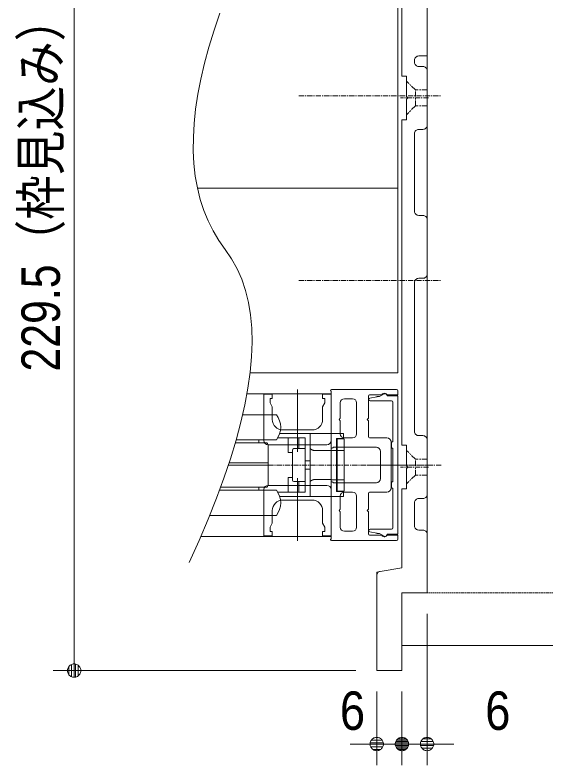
# Model space of a CAD drawing. Units: millimetres, scale not verified. Extents: x -6062 to 6062, y -3045 to 3045.
# Drawn here: x -4011 to -3498, y 1565 to 2280 of the extents above; entities that cross this region are included whole.
import ezdxf
from ezdxf.enums import TextEntityAlignment as Align

# ---------------------------------------------------------------- set-up
doc = ezdxf.new("R2010")
doc.units = ezdxf.units.MM
doc.header["$LTSCALE"] = 20
for name, pattern in [('CHAIN1', [8, 5, -1, 1, -1]), ('DASHED1', [1.8, 1.2, -0.6]), ('DOUBLE_CHAIN1', [8.8, 5, -1, 0.6, -0.6, 0.6, -1])]:
    doc.linetypes.add(name, pattern=pattern)
for name, color, linetype, lineweight in [('0-1_3一般', 7, 'Continuous', 9), ('0-2_2寸法-1', 7, 'Continuous', 9), ('0-3_0', 7, 'Continuous', 9), ('0-5_2寸法-2', 7, 'Continuous', 9)]:
    doc.layers.add(name, color=color, linetype=linetype, lineweight=lineweight)
doc.styles.add('ＭＳ Ｐゴシック', font='')
doc.styles.get('ＭＳ Ｐゴシック').set_extended_font_data('MS PGothic')

# ---------------------------------------------------------------- blocks, each defined once
blk = doc.blocks.new('_Dot')
at = {"layer": '0-3_0'}
for p, q in [((-10, 0), (-20, 0)), ((9.78, 2), (-9.78, 2)), ((7.99, 6), (-7.99, 6)), ((9.16, -3.98), (-9.16, -3.98)), ((6, -7.98), (-6, -7.98))]:
    blk.add_line(p, q, dxfattribs=at)
for points in [[(10, 0), (9.92, 1.25), (9.69, 2.49), (9.3, 3.68), (8.76, 4.82), (8.09, 5.88), (7.29, 6.85), (6.37, 7.71), (5.36, 8.44), (4.26, 9.05), (3.09, 9.51), (1.87, 9.82), (0.63, 9.98), (-0.63, 9.98), (-1.87, 9.82), (-3.09, 9.51), (-4.26, 9.05), (-5.36, 8.44), (-6.37, 7.71), (-7.29, 6.85), (-8.09, 5.88), (-8.76, 4.82), (-9.3, 3.68), (-9.69, 2.49), (-9.92, 1.25), (-10, 0), (0, 0)], [(-10, 0), (-9.92, -1.25), (-9.69, -2.49), (-9.3, -3.68), (-8.76, -4.82), (-8.09, -5.88), (-7.29, -6.85), (-6.37, -7.71), (-5.36, -8.44), (-4.26, -9.05), (-3.09, -9.51), (-1.87, -9.82), (-0.63, -9.98), (0.63, -9.98), (1.87, -9.82), (3.09, -9.51), (4.26, -9.05), (5.36, -8.44), (6.37, -7.71), (7.29, -6.85), (8.09, -5.88), (8.76, -4.82), (9.3, -3.68), (9.69, -2.49), (9.92, -1.25), (10, 0), (0, 0)]]:
    blk.add_lwpolyline(points, close=True, dxfattribs=at)
blk = doc.blocks.new('グループ-11')
at = {"layer": '0-1_3一般'}
for p, q in [((-36620, 49976.9), (-36620, 41576.9)), ((-36620, 44816.9), (-36620, 45776.9)), ((-36780, 44816.9), (-36620, 44816.9)), ((-36860, 44696.9), (-36860, 44736.9)), ((-36700, 44616.9), (-36780, 44616.9)), ((-36620, 43496.9), (-36620, 44536.9)), ((-37100, 44432.9), (-37012, 44432.9)), ((-37012, 44432.9), (-37012, 44040.9)), ((-36988, 44016.9), (-37012, 44040.9)), ((-36988, 44016.9), (-37012, 44040.9)), ((-37012, 43992.9), (-36988, 44016.9)), ((-37012, 43992.9), (-36988, 44016.9)), ((-37012, 43992.9), (-37012, 43600.9)), ((-37012, 43600.9), (-37100, 43600.9)), ((-37100, 37392.9), (-37100, 43600.9)), ((-36860, 43336.9), (-36860, 41856.9)), ((-36700, 43416.9), (-36780, 43416.9)), ((-36620, 41696.9), (-36620, 42816.9)), ((-36700, 41776.9), (-36780, 41776.9)), ((-36620, 40656.9), (-36620, 41696.9)), ((-36620, 34736.9), (-36620, 40656.9)), ((-36860, 40496.9), (-36860, 37656.9)), ((-36780, 40576.9), (-36700, 40576.9)), ((-36780, 37576.9), (-36700, 37576.9)), ((-36620, 37496.9), (-36620, 36456.9)), ((-37100, 37392.9), (-37012, 37392.9)), ((-37012, 37392.9), (-37012, 37000.9)), ((-37012, 36952.9), (-37012, 36560.9)), ((-37012, 36560.9), (-37100, 36560.9)), ((-37100, 35056.9), (-37100, 36560.9)), ((-36700, 36376.9), (-36780, 36376.9)), ((-36860, 36296.9), (-36860, 35856.9)), ((-36780, 35776.9), (-36700, 35776.9)), ((-36620, 34576.9), (-36620, 35696.9)), ((-37100, 35056.9), (-37513.2, 34988)), ((-37580, 33096.9), (-37580, 34909.1)), ((-37100, 34576.9), (-36620, 34576.9)), ((-37100, 33096.9), (-37100, 34576.9)), ((-34220, 33576.9), (-37100, 33576.9)), ((-37580, 33096.9), (-37100, 33096.9))]:
    blk.add_line(p, q, dxfattribs=at)
at = {"layer": '0-1_3一般', "linetype": 'DOUBLE_CHAIN1'}
for p, q in [((-36844, 44168.9), (-37012, 44336.9)), ((-36620, 44168.9), (-36844, 44168.9)), ((-36844, 43864.9), (-36844, 44168.9)), ((-36844, 43864.9), (-37012, 43696.9)), ((-36620, 43864.9), (-36844, 43864.9)), ((-36620, 37128.9), (-36844, 37128.9)), ((-36844, 36824.9), (-37012, 36656.9)), ((-37580, 34976.9), (-37513.2, 34988)), ((-37580, 34976.9), (-37580, 34909.1))]:
    blk.add_line(p, q, dxfattribs=at)
at = {"layer": '0-1_3一般', "linetype": 'CHAIN1'}
for p, q in [((-36592.1, 44016.9), (-37130.5, 44016.9)), ((-36592.1, 36976.9), (-37130.5, 36976.9)), ((-36557.7, 37016.9), (-37045.7, 37016.9))]:
    blk.add_line(p, q, dxfattribs=at)
at = {"layer": '0-1_3一般', "linetype": 'DASHED1'}
blk.add_line((-34220, 34576.9), (-37100, 34576.9), dxfattribs=at)
at = {"layer": '0-1_3一般'}
for points in [[(-37100, 44432.9), (-37100, 45776.9), (-36620, 45776.9)], [(-37012, 36952.9), (-36988, 36976.9), (-37012, 37000.9)]]:
    blk.add_lwpolyline(points, dxfattribs=at)
at = {"layer": '0-1_3一般', "linetype": 'DOUBLE_CHAIN1'}
blk.add_lwpolyline([(-36620, 36824.9), (-36844, 36824.9), (-36844, 37128.9), (-37012, 37296.9)], dxfattribs=at)
at = {"layer": '0-1_3一般'}
for centre, start, end in [((-36780, 44736.9), 135, 180), ((-36780, 44736.9), 90, 135), ((-36780, 44696.9), 180, 225), ((-36780, 44696.9), 225, 270), ((-36700, 44536.9), 45, 90), ((-36700, 44536.9), 0, 45), ((-36700, 43496.9), 315, 0), ((-36780, 43336.9), 135, 180), ((-36780, 43336.9), 90, 135), ((-36700, 43496.9), 270, 315), ((-36780, 41856.9), 180, 225), ((-36780, 41856.9), 225, 270), ((-36700, 41696.9), 45, 90), ((-36700, 41696.9), 0, 45), ((-36700, 40656.9), 315, 0), ((-36780, 40496.9), 135, 180), ((-36780, 40496.9), 90, 135), ((-36700, 40656.9), 270, 315), ((-36780, 37656.9), 180, 225), ((-36780, 37656.9), 225, 270), ((-36700, 37496.9), 45, 90), ((-36700, 37496.9), 0, 45), ((-36780, 36296.9), 135, 180), ((-36780, 36296.9), 90, 135), ((-36700, 36456.9), 270, 315), ((-36700, 36456.9), 315, 0), ((-36780, 35856.9), 180, 225), ((-36780, 35856.9), 225, 270), ((-36700, 35696.9), 45, 90), ((-36700, 35696.9), 0, 45), ((-37500, 34909.1), 139.73116, 180), ((-37500, 34909.1), 99.46232, 139.73116)]:
    blk.add_arc(centre, 80, start, end, dxfattribs=at)
blk = doc.blocks.new('グループ-12')
at = {"layer": '0-1_3一般'}
for p, q in [((-38452, 38376.9), (-40054.4, 38376.9)), ((-39732, 37484.9), (-39732, 38364.9)), ((-39732, 38364.9), (-39572, 38364.9)), ((-39572, 38284.9), (-39572, 38364.9)), ((-39092, 37267.6), (-39092, 38459.6)), ((-38612, 38364.9), (-38452, 38364.9)), ((-38612, 38284.9), (-38612, 38364.9)), ((-38460, 38438.7), (-38460, 38440.9)), ((-38452, 37352.9), (-38452, 38424.9)), ((-38452, 38376.9), (-38452, 35656.9)), ((-38452, 38364.9), (-38452, 37484.9)), ((-38444, 38456.9), (-37204, 38456.9)), ((-37740, 38328.9), (-37740, 37908.9)), ((-37716, 38352.9), (-37486.6, 38352.9)), ((-37376.1, 38352.9), (-37180, 38352.9)), ((-37180, 38352.9), (-37180, 38432.9)), ((-39612, 38284.9), (-39572, 38284.9)), ((-39612, 38204.9), (-39612, 38284.9)), ((-39572, 38124.9), (-39612, 38204.9)), ((-38572, 38284.9), (-38612, 38284.9)), ((-38612, 38124.9), (-38572, 38204.9)), ((-38572, 38204.9), (-38572, 38284.9)), ((-38276, 38200.9), (-38276, 37908.9)), ((-38044, 38280.9), (-38196, 38280.9)), ((-37964, 38200.9), (-37964, 37612.9)), ((-37732, 38269.2), (-37732, 38264.9)), ((-37579.8, 38319.3), (-37712.7, 38292.7)), ((-37708, 38240.9), (-37300, 38240.9)), ((-37276, 38216.9), (-37276, 37456.9)), ((-39572, 37884.9), (-39572, 38124.9)), ((-38612, 37884.9), (-38612, 38124.9)), ((-39492, 37976.9), (-40136.5, 37976.9)), ((-38276, 37908.9), (-38300, 37884.9)), ((-37740, 37908.9), (-37764, 37884.9)), ((-38300, 37884.9), (-38276, 37860.9)), ((-38276, 37860.9), (-38276, 37612.9)), ((-37764, 37884.9), (-37740, 37860.9)), ((-37740, 37860.9), (-37740, 37556.9)), ((-38852, 37616.9), (-39430.4, 37616.9)), ((-38812, 37684.9), (-39372, 37684.9)), ((-38452, 37616.9), (-38772, 37616.9)), ((-38452, 37616.9), (-38452, 37296.9)), ((-38452, 37616.9), (-38212, 37616.9)), ((-38212, 37616.9), (-38212, 37520.9)), ((-39492, 37496.9), (-40261, 37496.9)), ((-39828, 37440.9), (-39828, 37496.9)), ((-39465.6, 37536.9), (-39268, 37536.9)), ((-39268, 37256.9), (-39268, 37536.9)), ((-39268, 37536.9), (-39068, 37536.9)), ((-39068, 37536.9), (-38948, 37536.9)), ((-39068, 37328.9), (-39068, 37536.9)), ((-38948, 37328.9), (-38948, 37536.9)), ((-38348, 37520.9), (-38212, 37520.9)), ((-38348, 37296.9), (-38348, 37520.9)), ((-38332, 37516.9), (-38348, 37516.9)), ((-38332, 37516.9), (-38204, 37516.9)), ((-38332, 37476.9), (-38332, 37516.9)), ((-38332, 37476.9), (-38332, 37336.9)), ((-38204, 37516.9), (-38204, 37476.9)), ((-38204, 37476.9), (-38204, 37336.9)), ((-38044, 37532.9), (-38196, 37532.9)), ((-37388, 37532.9), (-37716, 37532.9)), ((-40277.1, 37440.9), (-39692, 37440.9)), ((-38532, 37404.9), (-39652, 37404.9)), ((-39136.8, 37328.9), (-39164, 37328.9)), ((-38851.9, 37353.5), (-38852, 37356.3)), ((-38428, 37336.9), (-38436, 37336.9)), ((-38412, 37356.9), (-38412, 37352.9)), ((-37588, 37356.9), (-38412, 37356.9)), ((-38204, 37336.9), (-38204, 37296.9)), ((-37308, 36580.9), (-37308, 37452.9)), ((-37276, 37336.9), (-37276, 36696.9)), ((-39268, 37256.9), (-39188, 37256.9)), ((-39188, 36728.9), (-39188, 37304.9)), ((-38948, 37318.2), (-38948, 37308.3)), ((-38452, 37294), (-38772, 37294)), ((-38348, 37296.9), (-38452, 37296.9)), ((-38452, 37296.9), (-38452, 37294)), ((-38348, 36736.9), (-38348, 37296.9)), ((-38332, 36736.9), (-38332, 37296.9)), ((-38204, 36736.9), (-38204, 37296.9)), ((-37508, 36756.9), (-37508, 37276.9)), ((-39692, 37056.9), (-40396, 37056.9)), ((-39652, 37056.9), (-39652, 37016.9)), ((-38852, 37096.9), (-38948, 37096.9)), ((-39692, 37016.9), (-40409.3, 37016.9)), ((-39692, 37016.9), (-39652, 37016.9)), ((-39652, 37016.9), (-39652, 36632.9)), ((-38852, 36936.9), (-38948, 36936.9)), ((-37764, 37016.9), (-37142.1, 37016.9)), ((-37498.6, 37016.9), (-37018.6, 37016.9)), ((-39188, 36776.9), (-39268, 36776.9)), ((-39268, 36496.9), (-39268, 36776.9)), ((-39092, 35574.1), (-39092, 36766.1)), ((-39652, 36628.9), (-38532, 36628.9)), ((-39164, 36704.9), (-39136.8, 36704.9)), ((-38948, 36704.9), (-39136.8, 36704.9)), ((-39068, 36496.9), (-39068, 36704.9)), ((-38948, 36715.5), (-38948, 36704.9)), ((-38851.9, 36680.2), (-38852, 36677.5)), ((-38852, 36416.9), (-38852, 36677.5)), ((-38772, 36739.8), (-38452, 36739.8)), ((-38452, 36739.8), (-38452, 36736.9)), ((-38452, 36680.9), (-38452, 35608.9)), ((-38428, 36696.9), (-38436, 36696.9)), ((-38332, 36736.9), (-38204, 36736.9)), ((-38332, 36696.9), (-38332, 36736.9)), ((-38332, 36696.9), (-38332, 36556.9)), ((-38204, 36736.9), (-38204, 36696.9)), ((-38204, 36696.9), (-38204, 36556.9)), ((-40578.2, 36536.9), (-39492, 36536.9)), ((-39692, 36592.9), (-40557.4, 36592.9)), ((-39828, 36536.9), (-39828, 36592.9)), ((-39732, 35668.9), (-39732, 36548.9)), ((-39465.6, 36496.9), (-39268, 36496.9)), ((-39268, 36496.9), (-39068, 36496.9)), ((-38452, 36548.9), (-38452, 35668.9)), ((-38332, 36516.9), (-38348, 36516.9)), ((-38332, 36516.9), (-38332, 36556.9)), ((-38204, 36516.9), (-38332, 36516.9)), ((-38212, 36512.9), (-38212, 36416.9)), ((-38204, 36556.9), (-38204, 36516.9)), ((-38044, 36500.9), (-38196, 36500.9)), ((-37740, 36172.9), (-37740, 36476.9)), ((-37388, 36500.9), (-37716, 36500.9)), ((-37276, 36576.9), (-37276, 35816.9)), ((-38852, 36416.9), (-39430.4, 36416.9)), ((-39372, 36348.9), (-38812, 36348.9)), ((-38772, 36416.9), (-38852, 36416.9)), ((-38452, 36416.9), (-38772, 36416.9)), ((-38276, 36172.9), (-38276, 36420.9)), ((-37964, 35832.9), (-37964, 36420.9)), ((-40765.3, 36056.9), (-39492, 36056.9)), ((-39572, 35908.9), (-39572, 36148.9)), ((-38612, 35908.9), (-38612, 36148.9)), ((-38276, 36172.9), (-38300, 36148.9)), ((-38300, 36148.9), (-38276, 36124.9)), ((-38276, 35832.9), (-38276, 36124.9)), ((-37740, 36172.9), (-37764, 36148.9)), ((-37764, 36148.9), (-37740, 36124.9)), ((-37740, 35704.9), (-37740, 36124.9)), ((-39612, 35828.9), (-39572, 35908.9)), ((-38572, 35828.9), (-38612, 35908.9)), ((-39612, 35748.9), (-39612, 35828.9)), ((-38572, 35748.9), (-38572, 35828.9)), ((-37732, 35768.9), (-37732, 35764.6)), ((-37300, 35792.9), (-37708, 35792.9)), ((-38452, 35656.9), (-40933.3, 35656.9)), ((-39572, 35668.9), (-39732, 35668.9)), ((-39572, 35748.9), (-39612, 35748.9)), ((-39572, 35668.9), (-39572, 35748.9)), ((-38612, 35748.9), (-38572, 35748.9)), ((-38612, 35668.9), (-38612, 35748.9)), ((-38452, 35668.9), (-38612, 35668.9)), ((-38044, 35752.9), (-38196, 35752.9)), ((-37716, 35680.9), (-37486.6, 35680.9)), ((-37712.7, 35741), (-37579.8, 35714.4)), ((-37376.1, 35680.9), (-37180, 35680.9)), ((-37180, 35680.9), (-37180, 35600.9)), ((-38460, 35595), (-38460, 35592.9)), ((-38444, 35576.9), (-37204, 35576.9))]:
    blk.add_line(p, q, dxfattribs=at)
at = {"layer": '0-1_3一般', "linetype": 'CHAIN1'}
blk.add_line((-36350.1, 37016.9), (-40409.3, 37016.9), dxfattribs=at)
at = {"layer": '0-1_3一般'}
for points in [[(-37440, 38371.5), (-37527.7, 38320.9), (-37564.1, 38320.9)], [(-37380, 35696.9), (-37180, 35696.9), (-37180, 38336.9), (-37380, 38336.9)], [(-38852, 36677.5), (-38852, 37356.3), (-38852, 37616.9), (-38772, 37616.9)], [(-39652, 37400.9), (-39652, 37056.9), (-39692, 37056.9)], [(-39136.8, 37328.9), (-38948, 37328.9), (-38948, 37318.2)], [(-38772, 37294), (-38774.8, 37294.2), (-38777.5, 37294.6), (-38780.3, 37294.9), (-38783, 37295.4), (-38785.8, 37295.9), (-38788.5, 37296.5), (-38791.2, 37297.2), (-38793.9, 37297.9), (-38796.6, 37298.7), (-38799.3, 37299.6), (-38802, 37300.5), (-38804.7, 37301.5), (-38807.4, 37302.6), (-38810, 37303.8), (-38812.7, 37305), (-38815.3, 37306.3), (-38818, 37307.7), (-38820.6, 37309.1), (-38823.2, 37310.7), (-38825.8, 37312.3), (-38828.4, 37313.9), (-38830.8, 37315.6), (-38833.1, 37317.4), (-38835.2, 37319.2), (-38837.3, 37321.1), (-38839.2, 37323), (-38840.9, 37325), (-38842.5, 37327.1), (-38844.1, 37329.2), (-38845.4, 37331.4), (-38846.7, 37333.6), (-38847.8, 37335.9), (-38848.8, 37338.2), (-38849.6, 37340.6), (-38850.3, 37343.1), (-38850.9, 37345.6), (-38851.4, 37348.2), (-38851.7, 37350.8), (-38851.9, 37353.5)], [(-38204, 37296.9), (-38332, 37296.9), (-38332, 37336.9)], [(-37276, 37456.9), (-37300, 37456.9), (-37300, 37336.9), (-37276, 37336.9)], [(-38948, 37308.3), (-38948, 36725.4), (-38948, 36715.5)], [(-39068, 36496.9), (-38948, 36496.9), (-38948, 36704.9)], [(-38772, 36739.8), (-38774.8, 36739.5), (-38777.5, 36739.2), (-38780.3, 36738.8), (-38783, 36738.4), (-38785.8, 36737.9), (-38788.5, 36737.3), (-38791.2, 36736.6), (-38793.9, 36735.9), (-38796.6, 36735.1), (-38799.3, 36734.2), (-38802, 36733.2), (-38804.7, 36732.2), (-38807.4, 36731.1), (-38810, 36730), (-38812.7, 36728.7), (-38815.3, 36727.4), (-38818, 36726.1), (-38820.6, 36724.6), (-38823.2, 36723.1), (-38825.8, 36721.5), (-38828.4, 36719.9), (-38830.8, 36718.2), (-38833.1, 36716.4), (-38835.2, 36714.6), (-38837.3, 36712.7), (-38839.2, 36710.7), (-38840.9, 36708.7), (-38842.5, 36706.7), (-38844.1, 36704.6), (-38845.4, 36702.4), (-38846.7, 36700.2), (-38847.8, 36697.9), (-38848.8, 36695.5), (-38849.6, 36693.1), (-38850.3, 36690.7), (-38850.9, 36688.1), (-38851.4, 36685.6), (-38851.7, 36682.9), (-38851.9, 36680.2)], [(-38212, 36512.9), (-38348, 36512.9), (-38348, 36736.9), (-38452, 36736.9), (-38452, 36416.9), (-38212, 36416.9)], [(-37588, 36676.9), (-38412, 36676.9), (-38412, 36680.9)], [(-37276, 36696.9), (-37300, 36696.9), (-37300, 36576.9), (-37276, 36576.9)], [(-37564.1, 35712.9), (-37527.7, 35712.9), (-37440, 35662.2)]]:
    blk.add_lwpolyline(points, dxfattribs=at)
for centre, radius, start, end in [((-38444, 38440.9), 16, 90, 180), ((-38444, 38438.7), 16, 180, 240), ((-37716, 38328.9), 24, 90, 180), ((-37436, 38328.9), 56, 33.74899, 154.62307), ((-37420, 38336.9), 40, 0, 120), ((-37376.1, 38368.9), 16, 213.74899, 270), ((-37204, 38432.9), 24, 0, 90), ((-38196, 38200.9), 80, 90, 180), ((-38044, 38200.9), 80, 0, 90), ((-37708, 38269.2), 24, 101.30993, 180), ((-37708, 38264.9), 24, 180, 270), ((-37564.1, 38240.9), 80, 90, 101.30993), ((-37300, 38216.9), 24, 0, 90), ((-39812, 37736.9), 400, 323.1301, 36.8699), ((-39372, 37884.9), 200, 180, 270), ((-38812, 37884.9), 200, 270, 0), ((-38196, 37612.9), 80, 180, 270), ((-38044, 37612.9), 80, 270, 0), ((-39652, 37484.9), 80, 180, 270), ((-38532, 37484.9), 80, 270, 0), ((-37716, 37556.9), 24, 180, 270), ((-37388, 37452.9), 80, 0, 90), ((-39692, 37400.9), 40, 0, 90), ((-39164, 37304.9), 24, 90, 180), ((-38436, 37352.9), 16, 180, 270), ((-38428, 37352.9), 16, 270, 0), ((-37588, 37276.9), 80, 0, 90), ((-37588, 36756.9), 80, 270, 0), ((-39652, 36548.9), 80, 90, 180), ((-39692, 36632.9), 40, 270, 0), ((-39164, 36728.9), 24, 180, 270), ((-38532, 36548.9), 80, 0, 90), ((-38436, 36680.9), 16, 90, 180), ((-38428, 36680.9), 16, 0, 90), ((-39812, 36296.9), 400, 323.1301, 36.8699), ((-38196, 36420.9), 80, 90, 180), ((-38044, 36420.9), 80, 0, 90), ((-37716, 36476.9), 24, 90, 180), ((-37388, 36580.9), 80, 270, 0), ((-39372, 36148.9), 200, 90, 180), ((-38812, 36148.9), 200, 0, 90), ((-38196, 35832.9), 80, 180, 270), ((-38044, 35832.9), 80, 270, 0), ((-37708, 35768.9), 24, 90, 180), ((-37708, 35764.6), 24, 180, 258.69007), ((-37300, 35816.9), 24, 270, 0), ((-37716, 35704.9), 24, 180, 270), ((-37564.1, 35792.9), 80, 258.69007, 270), ((-37436, 35704.9), 56, 205.37693, 326.25101), ((-37420, 35696.9), 40, 240, 0), ((-37376.1, 35664.9), 16, 90, 146.25101), ((-38444, 35595), 16, 120, 180), ((-38444, 35592.9), 16, 180, 270), ((-37204, 35600.9), 24, 270, 0)]:
    blk.add_arc(centre, radius, start, end, dxfattribs=at)
blk = doc.blocks.new('グループ-13')
at = {"layer": '0-1_3一般', "linetype": 'CHAIN1'}
for p, q in [((-39064.2, 44056.9), (-36344.2, 44056.9)), ((-39064.2, 40536.9), (-36344.2, 40536.9))]:
    blk.add_line(p, q, dxfattribs=at)
at = {"layer": '0-1_3一般'}
for points in [[(-40503, 45816.9), (-37180, 45816.9), (-37180, 42296.9), (-40998.1, 42296.9)], [(-40998.1, 42296.9), (-37180, 42296.9), (-37180, 38776.9), (-39994.7, 38776.9)]]:
    blk.add_lwpolyline(points, dxfattribs=at)
for name in ['グループ-11', 'グループ-12']:
    blk.add_blockref(name, (0, 0), dxfattribs=at)

msp = doc.modelspace()

# ---------------------------------------------------------------- linework, layer by layer
at = {"layer": '0-1_3一般'}
msp.add_line((-3835.87, 1778.91), (-3845.38, 1757.84), dxfattribs=at)
msp.add_lwpolyline([(-3816.01, 2281.7), (-3821.59, 2265.31), (-3826.48, 2249.38), (-3830.68, 2233.9), (-3834.2, 2218.87), (-3837.02, 2204.3), (-3839.15, 2190.18), (-3840.6, 2176.52), (-3841.35, 2163.31), (-3841.42, 2150.55), (-3840.8, 2138.25), (-3839.48, 2126.4), (-3837.48, 2115.01), (-3834.79, 2104.07), (-3831.41, 2093.58), (-3827.33, 2083.55), (-3822.57, 2073.98), (-3817.12, 2064.85), (-3810.99, 2056.18), (-3804.91, 2047.42), (-3799.66, 2038.01), (-3795.23, 2027.95), (-3791.61, 2017.24), (-3788.82, 2005.88), (-3786.85, 1993.88), (-3785.7, 1981.23), (-3785.37, 1967.93), (-3785.86, 1953.98), (-3787.17, 1939.39), (-3789.3, 1924.15), (-3792.25, 1908.26), (-3796.02, 1891.73), (-3800.61, 1874.54), (-3806.02, 1856.71), (-3812.25, 1838.23), (-3819.3, 1819.11), (-3827.18, 1799.33), (-3835.87, 1778.91)], dxfattribs=at)
at = {"layer": '0-2_2寸法-1'}
for p, q in [((-3955, 2560.13), (-3955, 1667.56)), ((-3686.5, 1654.84), (-3975, 1654.84))]:
    msp.add_line(p, q, dxfattribs=at)
at = {"layer": '0-5_2寸法-2'}
for p, q in [((-3618.5, 1708.84), (-3618.5, 1564.84)), ((-3666.5, 1634.84), (-3666.5, 1564.84)), ((-3642.5, 1634.84), (-3642.5, 1564.84)), ((-3642.5, 1634.84), (-3642.5, 1564.84)), ((-3679.21, 1584.84), (-3691.92, 1584.84)), ((-3655.21, 1584.84), (-3667.92, 1584.84)), ((-3642.5, 1584.84), (-3666.5, 1584.84)), ((-3642.5, 1584.84), (-3618.5, 1584.84)), ((-3629.79, 1584.84), (-3617.08, 1584.84)), ((-3605.79, 1584.84), (-3593.08, 1584.84))]:
    msp.add_line(p, q, dxfattribs=at)

# ---------------------------------------------------------------- block references
at = {"layer": '0-1_3一般', "xscale": 0.05, "yscale": 0.05}
msp.add_blockref('グループ-13', (-1787.5, 0), dxfattribs=at)
at = {"layer": '0-2_2寸法-1', "xscale": 0.6356201, "yscale": 0.6356201, "rotation": 270}
msp.add_blockref('_Dot', (-3955, 1654.84), dxfattribs=at)
at = {"layer": '0-5_2寸法-2', "xscale": 0.6356201, "yscale": 0.6356201}
for p in [(-3666.5, 1584.84), (-3642.5, 1584.84)]:
    msp.add_blockref('_Dot', p, dxfattribs=at)
at = {"layer": '0-5_2寸法-2', "xscale": 0.6356201, "yscale": 0.6356201, "rotation": 180}
for p in [(-3642.5, 1584.84), (-3618.5, 1584.84)]:
    msp.add_blockref('_Dot', p, dxfattribs=at)

# ---------------------------------------------------------------- texts
at = {"layer": '0-2_2寸法-1', "style": 'ＭＳ Ｐゴシック', "width": 0.85}
msp.add_text('229.5（枠見込み）', height=36.69, rotation=90, dxfattribs=at).set_placement((-3957.53, 1939.98), align=Align.BOTTOM_LEFT)
at = {"layer": '0-5_2寸法-2', "style": 'ＭＳ Ｐゴシック', "width": 0.9}
for p in [(-3701.65, 1587.32), (-3563.12, 1587.32)]:
    msp.add_text('6', height=36.66, dxfattribs=at).set_placement(p, align=Align.BOTTOM_LEFT)

doc.saveas('drawing.dxf')
